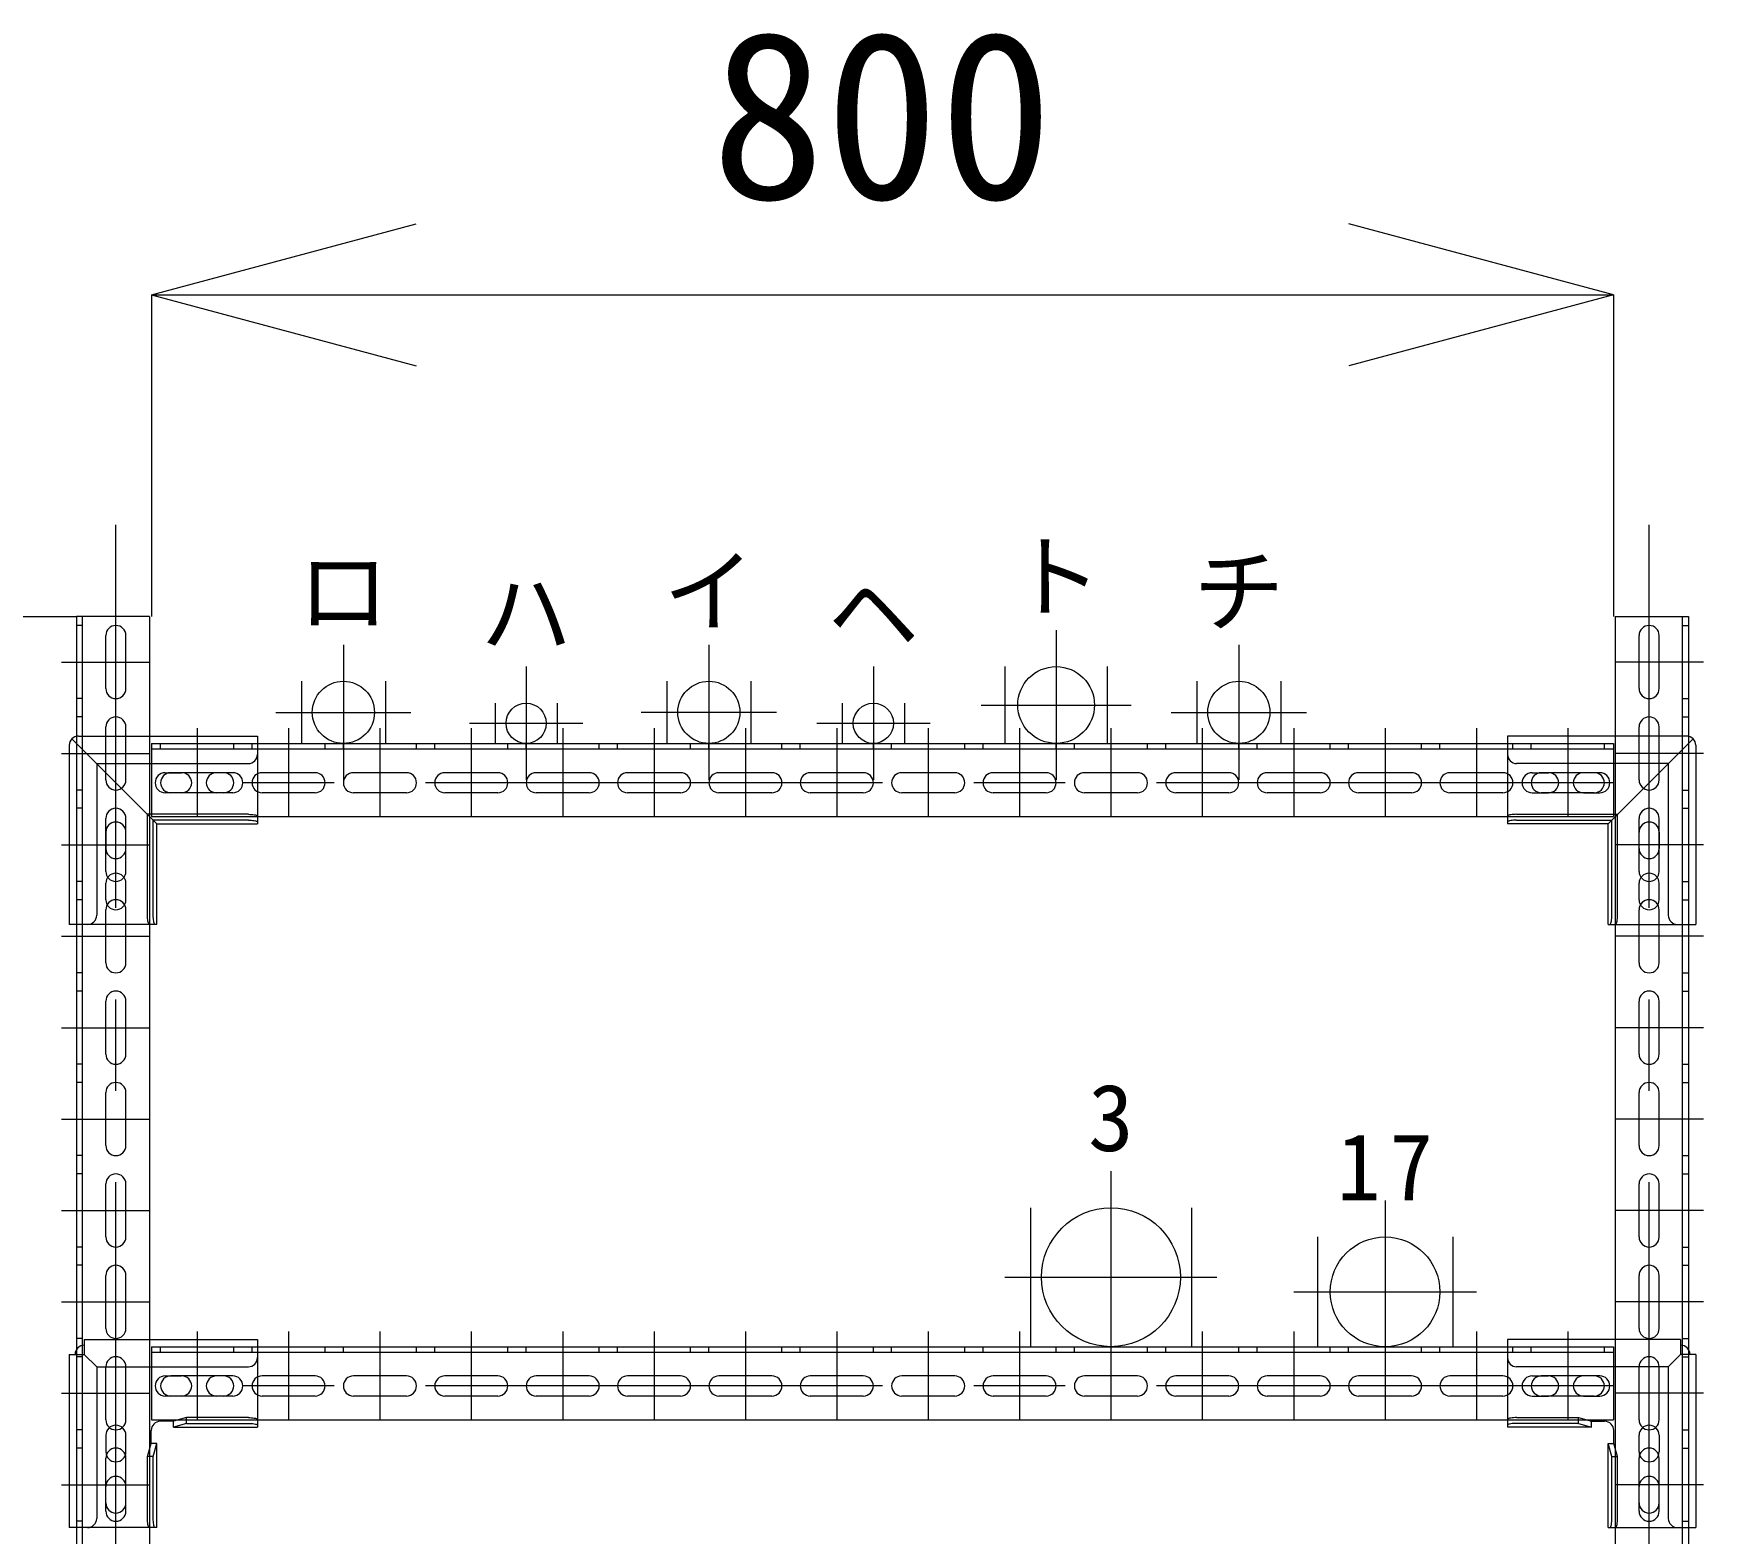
# Model space of a CAD drawing. Units: millimetres at full size, sheet at 1:50. Extents: x -29943 to 12787, y -4404 to 10657.
# Drawn here: x -4052 to -3138, y 2608 to 3429 of the extents above; entities that cross this region are included whole.
import ezdxf
from ezdxf.enums import TextEntityAlignment as Align

# ---------------------------------------------------------------- set-up
doc = ezdxf.new("R2010")
doc.units = ezdxf.units.MM
doc.header["$LTSCALE"] = 50
doc.linetypes.add('CHAIN1', pattern=[8, 5, -1, 1, -1])
for name, color, linetype, lineweight in [('0-0_マルチ横', 3, 'Continuous', 9), ('0-1_接続金具', 7, 'Continuous', 18), ('0-3_マルチ縦', 3, 'Continuous', 9), ('0-C_マルチ寸法', 4, 'Continuous', 9), ('0-F_文字', 7, 'Continuous', 9), ('1-2_3\u3000洗浄水移送配管', 7, 'Continuous', 9), ('1-E_15\u3000ドレンピット移送配管1', 7, 'Continuous', 9), ('2-0_17\u3000高圧蒸気ボイラー用', 4, 'Continuous', 9), ('2-1_18\u3000汚泥洗浄設備用', 4, 'Continuous', 9), ('2-2_19\u3000ベーパライザ―用', 4, 'Continuous', 9), ('2-5_22\u3000スクリーン設備用', 4, 'Continuous', 9), ('2-6_23\u3000汚泥燃料設備用', 4, 'Continuous', 9), ('2-7_24\u3000排風機用', 4, 'Continuous', 9)]:
    doc.layers.add(name, color=color, linetype=linetype, lineweight=lineweight)
doc.styles.add('ＭＳ ゴシック', font='')
doc.styles.get('ＭＳ ゴシック').set_extended_font_data('MS Gothic')

msp = doc.modelspace()

# ---------------------------------------------------------------- linework, layer by layer
at = {"layer": '0-0_マルチ横', "color": 4, "linetype": 'CHAIN1'}
for p, q in [((-3962.07, 3048.76), (-3962.07, 3000.46)), ((-3912.07, 3048.76), (-3912.07, 3000.46)), ((-3862.07, 3048.76), (-3862.07, 3000.46)), ((-3812.07, 3048.76), (-3812.07, 3000.46)), ((-3762.07, 3048.76), (-3762.07, 3000.46)), ((-3712.07, 3048.76), (-3712.07, 3000.46)), ((-3662.07, 3048.76), (-3662.07, 3000.46)), ((-3612.07, 3048.76), (-3612.07, 3000.46)), ((-3562.07, 3048.76), (-3562.07, 3000.46)), ((-3512.07, 3048.76), (-3512.07, 3000.46)), ((-3462.07, 3048.76), (-3462.07, 3000.46)), ((-3412.07, 3048.76), (-3412.07, 3000.46)), ((-3362.07, 3048.76), (-3362.07, 3000.46)), ((-3312.07, 3048.76), (-3312.07, 3000.46)), ((-3262.07, 3048.76), (-3262.07, 3000.46)), ((-3212.07, 3048.76), (-3212.07, 3000.46)), ((-3187.07, 3018.96), (-3987.07, 3018.96)), ((-3962.07, 2718.76), (-3962.07, 2670.46)), ((-3912.07, 2718.76), (-3912.07, 2670.46)), ((-3862.07, 2718.76), (-3862.07, 2670.46)), ((-3812.07, 2718.76), (-3812.07, 2670.46)), ((-3762.07, 2718.76), (-3762.07, 2670.46)), ((-3712.07, 2718.76), (-3712.07, 2670.46)), ((-3662.07, 2718.76), (-3662.07, 2670.46)), ((-3612.07, 2718.76), (-3612.07, 2670.46)), ((-3562.07, 2718.76), (-3562.07, 2670.46)), ((-3512.07, 2718.76), (-3512.07, 2670.46)), ((-3462.07, 2718.76), (-3462.07, 2670.46)), ((-3412.07, 2718.76), (-3412.07, 2670.46)), ((-3362.07, 2718.76), (-3362.07, 2670.46)), ((-3312.07, 2718.76), (-3312.07, 2670.46)), ((-3262.07, 2718.76), (-3262.07, 2670.46)), ((-3212.07, 2718.76), (-3212.07, 2670.46)), ((-3187.07, 2688.96), (-3987.07, 2688.96))]:
    msp.add_line(p, q, dxfattribs=at)
at = {"layer": '0-0_マルチ横'}
for p, q in [((-3987.07, 3040.46), (-3987.07, 3000.46)), ((-3987.07, 3040.46), (-3187.07, 3040.46)), ((-3187.07, 3037.26), (-3987.07, 3037.26)), ((-3982.07, 3037.26), (-3982.07, 3040.46)), ((-3942.07, 3037.26), (-3942.07, 3040.46)), ((-3932.07, 3037.26), (-3932.07, 3040.46)), ((-3892.07, 3037.26), (-3892.07, 3040.46)), ((-3882.07, 3037.26), (-3882.07, 3040.46)), ((-3842.07, 3037.26), (-3842.07, 3040.46)), ((-3832.07, 3037.26), (-3832.07, 3040.46)), ((-3792.07, 3037.26), (-3792.07, 3040.46)), ((-3782.07, 3037.26), (-3782.07, 3040.46)), ((-3742.07, 3037.26), (-3742.07, 3040.46)), ((-3732.07, 3037.26), (-3732.07, 3040.46)), ((-3692.07, 3037.26), (-3692.07, 3040.46)), ((-3682.07, 3037.26), (-3682.07, 3040.46)), ((-3642.07, 3037.26), (-3642.07, 3040.46)), ((-3632.07, 3037.26), (-3632.07, 3040.46)), ((-3592.07, 3037.26), (-3592.07, 3040.46)), ((-3582.07, 3037.26), (-3582.07, 3040.46)), ((-3542.07, 3037.26), (-3542.07, 3040.46)), ((-3532.07, 3037.26), (-3532.07, 3040.46)), ((-3492.07, 3037.26), (-3492.07, 3040.46)), ((-3482.07, 3037.26), (-3482.07, 3040.46)), ((-3442.07, 3037.26), (-3442.07, 3040.46)), ((-3432.07, 3037.26), (-3432.07, 3040.46)), ((-3392.07, 3037.26), (-3392.07, 3040.46)), ((-3382.07, 3037.26), (-3382.07, 3040.46)), ((-3342.07, 3037.26), (-3342.07, 3040.46)), ((-3332.07, 3037.26), (-3332.07, 3040.46)), ((-3292.07, 3037.26), (-3292.07, 3040.46)), ((-3282.07, 3037.26), (-3282.07, 3040.46)), ((-3242.07, 3037.26), (-3242.07, 3040.46)), ((-3232.07, 3037.26), (-3232.07, 3040.46)), ((-3192.07, 3037.26), (-3192.07, 3040.46)), ((-3187.07, 3040.46), (-3187.07, 3000.46)), ((-3947.57, 3024.46), (-3976.57, 3024.46)), ((-3897.57, 3024.46), (-3926.57, 3024.46)), ((-3847.57, 3024.46), (-3876.57, 3024.46)), ((-3797.57, 3024.46), (-3826.57, 3024.46)), ((-3747.57, 3024.46), (-3776.57, 3024.46)), ((-3697.57, 3024.46), (-3726.57, 3024.46)), ((-3647.57, 3024.46), (-3676.57, 3024.46)), ((-3597.57, 3024.46), (-3626.57, 3024.46)), ((-3547.57, 3024.46), (-3576.57, 3024.46)), ((-3497.57, 3024.46), (-3526.57, 3024.46)), ((-3447.57, 3024.46), (-3476.57, 3024.46)), ((-3397.57, 3024.46), (-3426.57, 3024.46)), ((-3347.57, 3024.46), (-3376.57, 3024.46)), ((-3297.57, 3024.46), (-3326.57, 3024.46)), ((-3247.57, 3024.46), (-3276.57, 3024.46)), ((-3197.57, 3024.46), (-3226.57, 3024.46)), ((-3947.57, 3013.46), (-3976.57, 3013.46)), ((-3897.57, 3013.46), (-3926.57, 3013.46)), ((-3847.57, 3013.46), (-3876.57, 3013.46)), ((-3797.57, 3013.46), (-3826.57, 3013.46)), ((-3747.57, 3013.46), (-3776.57, 3013.46)), ((-3697.57, 3013.46), (-3726.57, 3013.46)), ((-3647.57, 3013.46), (-3676.57, 3013.46)), ((-3597.57, 3013.46), (-3626.57, 3013.46)), ((-3547.57, 3013.46), (-3576.57, 3013.46)), ((-3497.57, 3013.46), (-3526.57, 3013.46)), ((-3447.57, 3013.46), (-3476.57, 3013.46)), ((-3397.57, 3013.46), (-3426.57, 3013.46)), ((-3347.57, 3013.46), (-3376.57, 3013.46)), ((-3297.57, 3013.46), (-3326.57, 3013.46)), ((-3247.57, 3013.46), (-3276.57, 3013.46)), ((-3197.57, 3013.46), (-3226.57, 3013.46)), ((-3987.07, 3000.46), (-3187.07, 3000.46)), ((-3987.07, 2710.46), (-3987.07, 2670.46)), ((-3987.07, 2710.46), (-3187.07, 2710.46)), ((-3187.07, 2707.26), (-3987.07, 2707.26)), ((-3982.07, 2707.26), (-3982.07, 2710.46)), ((-3942.07, 2707.26), (-3942.07, 2710.46)), ((-3932.07, 2707.26), (-3932.07, 2710.46)), ((-3892.07, 2707.26), (-3892.07, 2710.46)), ((-3882.07, 2707.26), (-3882.07, 2710.46)), ((-3842.07, 2707.26), (-3842.07, 2710.46)), ((-3832.07, 2707.26), (-3832.07, 2710.46)), ((-3792.07, 2707.26), (-3792.07, 2710.46)), ((-3782.07, 2707.26), (-3782.07, 2710.46)), ((-3742.07, 2707.26), (-3742.07, 2710.46)), ((-3732.07, 2707.26), (-3732.07, 2710.46)), ((-3692.07, 2707.26), (-3692.07, 2710.46)), ((-3682.07, 2707.26), (-3682.07, 2710.46)), ((-3642.07, 2707.26), (-3642.07, 2710.46)), ((-3632.07, 2707.26), (-3632.07, 2710.46)), ((-3592.07, 2707.26), (-3592.07, 2710.46)), ((-3582.07, 2707.26), (-3582.07, 2710.46)), ((-3542.07, 2707.26), (-3542.07, 2710.46)), ((-3532.07, 2707.26), (-3532.07, 2710.46)), ((-3492.07, 2707.26), (-3492.07, 2710.46)), ((-3482.07, 2707.26), (-3482.07, 2710.46)), ((-3442.07, 2707.26), (-3442.07, 2710.46)), ((-3432.07, 2707.26), (-3432.07, 2710.46)), ((-3392.07, 2707.26), (-3392.07, 2710.46)), ((-3382.07, 2707.26), (-3382.07, 2710.46)), ((-3342.07, 2707.26), (-3342.07, 2710.46)), ((-3332.07, 2707.26), (-3332.07, 2710.46)), ((-3292.07, 2707.26), (-3292.07, 2710.46)), ((-3282.07, 2707.26), (-3282.07, 2710.46)), ((-3242.07, 2707.26), (-3242.07, 2710.46)), ((-3232.07, 2707.26), (-3232.07, 2710.46)), ((-3192.07, 2707.26), (-3192.07, 2710.46)), ((-3187.07, 2710.46), (-3187.07, 2670.46)), ((-3947.57, 2694.46), (-3976.57, 2694.46)), ((-3897.57, 2694.46), (-3926.57, 2694.46)), ((-3847.57, 2694.46), (-3876.57, 2694.46)), ((-3797.57, 2694.46), (-3826.57, 2694.46)), ((-3747.57, 2694.46), (-3776.57, 2694.46)), ((-3697.57, 2694.46), (-3726.57, 2694.46)), ((-3647.57, 2694.46), (-3676.57, 2694.46)), ((-3597.57, 2694.46), (-3626.57, 2694.46)), ((-3547.57, 2694.46), (-3576.57, 2694.46)), ((-3497.57, 2694.46), (-3526.57, 2694.46)), ((-3447.57, 2694.46), (-3476.57, 2694.46)), ((-3397.57, 2694.46), (-3426.57, 2694.46)), ((-3347.57, 2694.46), (-3376.57, 2694.46)), ((-3297.57, 2694.46), (-3326.57, 2694.46)), ((-3247.57, 2694.46), (-3276.57, 2694.46)), ((-3197.57, 2694.46), (-3226.57, 2694.46)), ((-3947.57, 2683.46), (-3976.57, 2683.46)), ((-3897.57, 2683.46), (-3926.57, 2683.46)), ((-3847.57, 2683.46), (-3876.57, 2683.46)), ((-3797.57, 2683.46), (-3826.57, 2683.46)), ((-3747.57, 2683.46), (-3776.57, 2683.46)), ((-3697.57, 2683.46), (-3726.57, 2683.46)), ((-3647.57, 2683.46), (-3676.57, 2683.46)), ((-3597.57, 2683.46), (-3626.57, 2683.46)), ((-3547.57, 2683.46), (-3576.57, 2683.46)), ((-3497.57, 2683.46), (-3526.57, 2683.46)), ((-3447.57, 2683.46), (-3476.57, 2683.46)), ((-3397.57, 2683.46), (-3426.57, 2683.46)), ((-3347.57, 2683.46), (-3376.57, 2683.46)), ((-3297.57, 2683.46), (-3326.57, 2683.46)), ((-3247.57, 2683.46), (-3276.57, 2683.46)), ((-3197.57, 2683.46), (-3226.57, 2683.46)), ((-3987.07, 2670.46), (-3187.07, 2670.46))]:
    msp.add_line(p, q, dxfattribs=at)
for centre, start, end in [((-3976.57, 3018.96), 90, 270), ((-3947.57, 3018.96), 270, 90), ((-3926.57, 3018.96), 90, 270), ((-3897.57, 3018.96), 270, 90), ((-3876.57, 3018.96), 90, 270), ((-3847.57, 3018.96), 270, 90), ((-3826.57, 3018.96), 90, 270), ((-3797.57, 3018.96), 270, 90), ((-3776.57, 3018.96), 90, 270), ((-3747.57, 3018.96), 270, 90), ((-3726.57, 3018.96), 90, 270), ((-3697.57, 3018.96), 270, 90), ((-3676.57, 3018.96), 90, 270), ((-3647.57, 3018.96), 270, 90), ((-3626.57, 3018.96), 90, 270), ((-3597.57, 3018.96), 270, 90), ((-3576.57, 3018.96), 90, 270), ((-3547.57, 3018.96), 270, 90), ((-3526.57, 3018.96), 90, 270), ((-3497.57, 3018.96), 270, 90), ((-3476.57, 3018.96), 90, 270), ((-3447.57, 3018.96), 270, 90), ((-3426.57, 3018.96), 90, 270), ((-3397.57, 3018.96), 270, 90), ((-3376.57, 3018.96), 90, 270), ((-3347.57, 3018.96), 270, 90), ((-3326.57, 3018.96), 90, 270), ((-3297.57, 3018.96), 270, 90), ((-3276.57, 3018.96), 90, 270), ((-3247.57, 3018.96), 270, 90), ((-3226.57, 3018.96), 90, 270), ((-3197.57, 3018.96), 270, 90), ((-3976.57, 2688.96), 90, 270), ((-3947.57, 2688.96), 270, 90), ((-3926.57, 2688.96), 90, 270), ((-3897.57, 2688.96), 270, 90), ((-3876.57, 2688.96), 90, 270), ((-3847.57, 2688.96), 270, 90), ((-3826.57, 2688.96), 90, 270), ((-3797.57, 2688.96), 270, 90), ((-3776.57, 2688.96), 90, 270), ((-3747.57, 2688.96), 270, 90), ((-3726.57, 2688.96), 90, 270), ((-3697.57, 2688.96), 270, 90), ((-3676.57, 2688.96), 90, 270), ((-3647.57, 2688.96), 270, 90), ((-3626.57, 2688.96), 90, 270), ((-3597.57, 2688.96), 270, 90), ((-3576.57, 2688.96), 90, 270), ((-3547.57, 2688.96), 270, 90), ((-3526.57, 2688.96), 90, 270), ((-3497.57, 2688.96), 270, 90), ((-3476.57, 2688.96), 90, 270), ((-3447.57, 2688.96), 270, 90), ((-3426.57, 2688.96), 90, 270), ((-3397.57, 2688.96), 270, 90), ((-3376.57, 2688.96), 90, 270), ((-3347.57, 2688.96), 270, 90), ((-3326.57, 2688.96), 90, 270), ((-3297.57, 2688.96), 270, 90), ((-3276.57, 2688.96), 90, 270), ((-3247.57, 2688.96), 270, 90), ((-3226.57, 2688.96), 90, 270), ((-3197.57, 2688.96), 270, 90)]:
    msp.add_arc(centre, 5.5, start, end, dxfattribs=at)
at = {"layer": '0-1_接続金具'}
for p, q in [((-4027.07, 3044.46), (-3929.07, 3044.46)), ((-3929.07, 3044.46), (-3929.07, 2996.46)), ((-3245.07, 3044.46), (-3245.07, 2996.46)), ((-3147.07, 3044.46), (-3245.07, 3044.46)), ((-4032.07, 3039.46), (-4032.07, 2941.46)), ((-4030.6, 3043), (-3984.07, 2996.46)), ((-3143.53, 3043), (-3190.07, 2996.46)), ((-3142.07, 3039.46), (-3142.07, 2941.46)), ((-4017.07, 3029.46), (-4017.07, 2946.46)), ((-4017.07, 3029.46), (-3934.07, 3029.46)), ((-3157.07, 3029.46), (-3240.07, 3029.46)), ((-3157.07, 3029.46), (-3157.07, 2946.46)), ((-3979.57, 3024.46), (-3970.57, 3024.46)), ((-3942.57, 3024.46), (-3951.57, 3024.46)), ((-3231.57, 3024.46), (-3222.57, 3024.46)), ((-3194.57, 3024.46), (-3203.57, 3024.46)), ((-3970.57, 3013.46), (-3979.57, 3013.46)), ((-3942.57, 3013.46), (-3951.57, 3013.46)), ((-3231.57, 3013.46), (-3222.57, 3013.46)), ((-3203.57, 3013.46), (-3194.57, 3013.46)), ((-3989.28, 2946.46), (-3989.28, 3001.67)), ((-3934.07, 3001.67), (-3989.28, 3001.67)), ((-3986.12, 2946.46), (-3986.12, 2998.52)), ((-3934.07, 2998.52), (-3986.12, 2998.52)), ((-3240.07, 3001.67), (-3184.86, 3001.67)), ((-3240.07, 2998.52), (-3188.01, 2998.52)), ((-3188.01, 2946.46), (-3188.01, 2998.52)), ((-3184.86, 2946.46), (-3184.86, 3001.67)), ((-4012.07, 2991.96), (-4012.07, 2982.96)), ((-4001.07, 2982.96), (-4001.07, 2991.96)), ((-3173.07, 2982.96), (-3173.07, 2991.96)), ((-3162.07, 2991.96), (-3162.07, 2982.96)), ((-4012.07, 2954.96), (-4012.07, 2963.96)), ((-4001.07, 2954.96), (-4001.07, 2963.96)), ((-3173.07, 2954.96), (-3173.07, 2963.96)), ((-3162.07, 2954.96), (-3162.07, 2963.96)), ((-3984.07, 2941.46), (-4032.07, 2941.46)), ((-3190.07, 2941.46), (-3142.07, 2941.46)), ((-4023.82, 2714.46), (-3929.07, 2714.46)), ((-4023.82, 2714.46), (-4023.82, 2706.21)), ((-3929.07, 2714.46), (-3929.07, 2666.46)), ((-3150.32, 2714.46), (-3245.07, 2714.46)), ((-3245.07, 2714.46), (-3245.07, 2666.46)), ((-3150.32, 2714.46), (-3150.32, 2706.21)), ((-4032.07, 2706.21), (-4032.07, 2611.46)), ((-4032.07, 2706.21), (-4023.82, 2706.21)), ((-4023.82, 2706.21), (-4017.07, 2699.46)), ((-3150.32, 2706.21), (-3157.07, 2699.46)), ((-3142.07, 2706.21), (-3150.32, 2706.21)), ((-3142.07, 2706.21), (-3142.07, 2611.46)), ((-4017.07, 2699.46), (-4017.07, 2616.46)), ((-4017.07, 2699.46), (-3934.07, 2699.46)), ((-3157.07, 2699.46), (-3240.07, 2699.46)), ((-3157.07, 2699.46), (-3157.07, 2616.46)), ((-3979.57, 2694.46), (-3970.57, 2694.46)), ((-3942.57, 2694.46), (-3951.57, 2694.46)), ((-3231.57, 2694.46), (-3222.57, 2694.46)), ((-3194.57, 2694.46), (-3203.57, 2694.46)), ((-3970.57, 2683.46), (-3979.57, 2683.46)), ((-3942.57, 2683.46), (-3951.57, 2683.46)), ((-3231.57, 2683.46), (-3222.57, 2683.46)), ((-3203.57, 2683.46), (-3194.57, 2683.46)), ((-3975.07, 2669.62), (-3982.22, 2669.62)), ((-3968, 2671.67), (-3975.07, 2669.62)), ((-3975.07, 2666.46), (-3975.07, 2669.62)), ((-3968, 2668.52), (-3968, 2671.67)), ((-3934.07, 2671.67), (-3968, 2671.67)), ((-3240.07, 2671.67), (-3206.14, 2671.67)), ((-3206.14, 2671.67), (-3199.07, 2669.62)), ((-3206.14, 2668.52), (-3206.14, 2671.67)), ((-3199.07, 2669.62), (-3191.92, 2669.62)), ((-3199.07, 2666.46), (-3199.07, 2669.62)), ((-4012.07, 2661.96), (-4012.07, 2652.96)), ((-4001.07, 2652.96), (-4001.07, 2661.96)), ((-3987.22, 2657.46), (-3987.22, 2664.62)), ((-3968, 2668.52), (-3975.07, 2666.46)), ((-3975.07, 2666.46), (-3929.07, 2666.46)), ((-3968, 2668.52), (-3934.07, 2668.52)), ((-3199.07, 2666.46), (-3245.07, 2666.46)), ((-3206.14, 2668.52), (-3240.07, 2668.52)), ((-3206.14, 2668.52), (-3199.07, 2666.46)), ((-3186.92, 2657.46), (-3186.92, 2664.62)), ((-3173.07, 2652.96), (-3173.07, 2661.96)), ((-3162.07, 2661.96), (-3162.07, 2652.96)), ((-3989.28, 2650.39), (-3987.22, 2657.46)), ((-3986.12, 2650.39), (-3989.28, 2650.39)), ((-3989.28, 2616.46), (-3989.28, 2650.39)), ((-3984.07, 2657.46), (-3987.22, 2657.46)), ((-3986.12, 2650.39), (-3984.07, 2657.46)), ((-3986.12, 2616.46), (-3986.12, 2650.39)), ((-3984.07, 2611.46), (-3984.07, 2657.46)), ((-3188.01, 2650.39), (-3190.07, 2657.46)), ((-3190.07, 2611.46), (-3190.07, 2657.46)), ((-3190.07, 2657.46), (-3186.92, 2657.46)), ((-3188.01, 2650.39), (-3184.86, 2650.39)), ((-3188.01, 2616.46), (-3188.01, 2650.39)), ((-3184.86, 2650.39), (-3186.92, 2657.46)), ((-3184.86, 2616.46), (-3184.86, 2650.39)), ((-4012.07, 2624.96), (-4012.07, 2633.96)), ((-4001.07, 2624.96), (-4001.07, 2633.96)), ((-3173.07, 2624.96), (-3173.07, 2633.96)), ((-3162.07, 2624.96), (-3162.07, 2633.96)), ((-3984.07, 2611.46), (-4032.07, 2611.46)), ((-3190.07, 2611.46), (-3142.07, 2611.46))]:
    msp.add_line(p, q, dxfattribs=at)
for points in [[(-3934.07, 3001.67), (-3933.2, 3001.66), (-3932.36, 3001.61), (-3931.57, 3001.54), (-3930.85, 3001.43), (-3930.24, 3001.31), (-3929.74, 3001.16), (-3929.37, 3001), (-3929.14, 3000.82), (-3929.07, 3000.64)], [(-3934.07, 2998.52), (-3933.2, 2998.51), (-3932.36, 2998.46), (-3931.57, 2998.38), (-3930.85, 2998.28), (-3930.24, 2998.15), (-3929.74, 2998.01), (-3929.37, 2997.84), (-3929.14, 2997.67), (-3929.07, 2997.49)], [(-3240.07, 3001.67), (-3240.94, 3001.66), (-3241.78, 3001.61), (-3242.57, 3001.54), (-3243.28, 3001.43), (-3243.9, 3001.31), (-3244.4, 3001.16), (-3244.77, 3001), (-3244.99, 3000.82), (-3245.07, 3000.64)], [(-3240.07, 2998.52), (-3240.94, 2998.51), (-3241.78, 2998.46), (-3242.57, 2998.38), (-3243.28, 2998.28), (-3243.9, 2998.15), (-3244.4, 2998.01), (-3244.77, 2997.84), (-3244.99, 2997.67), (-3245.07, 2997.49)], [(-3984.07, 2941.46), (-3984.07, 2996.46), (-3929.07, 2996.46)], [(-3190.07, 2941.46), (-3190.07, 2996.46), (-3245.07, 2996.46)], [(-3988.25, 2941.46), (-3988.43, 2941.54), (-3988.6, 2941.77), (-3988.76, 2942.13), (-3988.91, 2942.63), (-3989.04, 2943.25), (-3989.14, 2943.96), (-3989.21, 2944.75), (-3989.26, 2945.6), (-3989.28, 2946.46)], [(-3985.1, 2941.46), (-3985.27, 2941.54), (-3985.45, 2941.77), (-3985.61, 2942.13), (-3985.76, 2942.63), (-3985.88, 2943.25), (-3985.99, 2943.96), (-3986.06, 2944.75), (-3986.11, 2945.6), (-3986.12, 2946.46)], [(-3189.04, 2941.46), (-3188.86, 2941.54), (-3188.69, 2941.77), (-3188.53, 2942.13), (-3188.38, 2942.63), (-3188.25, 2943.25), (-3188.15, 2943.96), (-3188.07, 2944.75), (-3188.03, 2945.6), (-3188.01, 2946.46)], [(-3185.89, 2941.46), (-3185.71, 2941.54), (-3185.54, 2941.77), (-3185.37, 2942.13), (-3185.23, 2942.63), (-3185.1, 2943.25), (-3185, 2943.96), (-3184.92, 2944.75), (-3184.88, 2945.6), (-3184.86, 2946.46)], [(-3934.07, 2671.67), (-3933.2, 2671.66), (-3932.36, 2671.61), (-3931.57, 2671.54), (-3930.85, 2671.43), (-3930.24, 2671.31), (-3929.74, 2671.16), (-3929.37, 2671), (-3929.14, 2670.82), (-3929.07, 2670.64)], [(-3240.07, 2671.67), (-3240.94, 2671.66), (-3241.78, 2671.61), (-3242.57, 2671.54), (-3243.28, 2671.43), (-3243.9, 2671.31), (-3244.4, 2671.16), (-3244.77, 2671), (-3244.99, 2670.82), (-3245.07, 2670.64)], [(-3934.07, 2668.52), (-3933.2, 2668.51), (-3932.36, 2668.46), (-3931.57, 2668.38), (-3930.85, 2668.28), (-3930.24, 2668.15), (-3929.74, 2668.01), (-3929.37, 2667.84), (-3929.14, 2667.67), (-3929.07, 2667.49)], [(-3240.07, 2668.52), (-3240.94, 2668.51), (-3241.78, 2668.46), (-3242.57, 2668.38), (-3243.28, 2668.28), (-3243.9, 2668.15), (-3244.4, 2668.01), (-3244.77, 2667.84), (-3244.99, 2667.67), (-3245.07, 2667.49)], [(-3988.25, 2611.46), (-3988.43, 2611.54), (-3988.6, 2611.77), (-3988.76, 2612.13), (-3988.91, 2612.63), (-3989.04, 2613.25), (-3989.14, 2613.96), (-3989.21, 2614.75), (-3989.26, 2615.6), (-3989.28, 2616.46)], [(-3985.1, 2611.46), (-3985.27, 2611.54), (-3985.45, 2611.77), (-3985.61, 2612.13), (-3985.76, 2612.63), (-3985.88, 2613.25), (-3985.99, 2613.96), (-3986.06, 2614.75), (-3986.11, 2615.6), (-3986.12, 2616.46)], [(-3189.04, 2611.46), (-3188.86, 2611.54), (-3188.69, 2611.77), (-3188.53, 2612.13), (-3188.38, 2612.63), (-3188.25, 2613.25), (-3188.15, 2613.96), (-3188.07, 2614.75), (-3188.03, 2615.6), (-3188.01, 2616.46)], [(-3185.89, 2611.46), (-3185.71, 2611.54), (-3185.54, 2611.77), (-3185.37, 2612.13), (-3185.23, 2612.63), (-3185.1, 2613.25), (-3185, 2613.96), (-3184.92, 2614.75), (-3184.88, 2615.6), (-3184.86, 2616.46)]]:
    msp.add_lwpolyline(points, dxfattribs=at)
for centre, radius, start, end in [((-4027.07, 3039.46), 5, 90, 180), ((-3147.07, 3039.46), 5, 0, 90), ((-3934.07, 3034.46), 5, 270, 0), ((-3240.07, 3034.46), 5, 180, 270), ((-3979.57, 3018.96), 5.5, 90, 270), ((-3970.57, 3018.96), 5.5, 270, 90), ((-3951.57, 3018.96), 5.5, 90, 270), ((-3942.57, 3018.96), 5.5, 270, 90), ((-3231.57, 3018.96), 5.5, 90, 270), ((-3222.57, 3018.96), 5.5, 270, 90), ((-3203.57, 3018.96), 5.5, 90, 270), ((-3194.57, 3018.96), 5.5, 270, 90), ((-4006.57, 2991.96), 5.5, 0, 180), ((-3167.57, 2991.96), 5.5, 0, 180), ((-4006.57, 2982.96), 5.5, 180, 0), ((-3167.57, 2982.96), 5.5, 180, 0), ((-4006.57, 2963.96), 5.5, 0, 180), ((-3167.57, 2963.96), 5.5, 0, 180), ((-4006.57, 2954.96), 5.5, 180, 0), ((-3167.57, 2954.96), 5.5, 180, 0), ((-4022.07, 2946.46), 5, 270, 0), ((-3152.07, 2946.46), 5, 180, 270), ((-4023.82, 2706.21), 5.05, 90, 180), ((-3150.32, 2706.21), 5.05, 0, 90), ((-3934.07, 2704.46), 5, 270, 0), ((-3240.07, 2704.46), 5, 180, 270), ((-3979.57, 2688.96), 5.5, 90, 270), ((-3970.57, 2688.96), 5.5, 270, 90), ((-3951.57, 2688.96), 5.5, 90, 270), ((-3942.57, 2688.96), 5.5, 270, 90), ((-3231.57, 2688.96), 5.5, 90, 270), ((-3222.57, 2688.96), 5.5, 270, 90), ((-3203.57, 2688.96), 5.5, 90, 270), ((-3194.57, 2688.96), 5.5, 270, 90), ((-3982.22, 2664.62), 5, 90, 180), ((-3191.92, 2664.62), 5, 0, 90), ((-4006.57, 2661.96), 5.5, 0, 180), ((-3167.57, 2661.96), 5.5, 0, 180), ((-4006.57, 2652.96), 5.5, 180, 0), ((-3167.57, 2652.96), 5.5, 180, 0), ((-4006.57, 2633.96), 5.5, 0, 180), ((-3167.57, 2633.96), 5.5, 0, 180), ((-4006.57, 2624.96), 5.5, 180, 0), ((-3167.57, 2624.96), 5.5, 180, 0), ((-4022.07, 2616.46), 5, 270, 0), ((-3152.07, 2616.46), 5, 180, 270)]:
    msp.add_arc(centre, radius, start, end, dxfattribs=at)
at = {"layer": '0-3_マルチ縦', "color": 4, "linetype": 'CHAIN1'}
for p, q in [((-4006.57, 2150.46), (-4006.57, 3159.96)), ((-3167.57, 2150.46), (-3167.57, 3159.96)), ((-4036.36, 3084.96), (-3988.07, 3084.96)), ((-3137.77, 3084.96), (-3186.07, 3084.96)), ((-4036.36, 3034.96), (-3988.07, 3034.96)), ((-3137.77, 3034.96), (-3186.07, 3034.96)), ((-4036.36, 2984.96), (-3988.07, 2984.96)), ((-3137.77, 2984.96), (-3186.07, 2984.96)), ((-4036.36, 2934.96), (-3988.07, 2934.96)), ((-3137.77, 2934.96), (-3186.07, 2934.96)), ((-4036.36, 2884.96), (-3988.07, 2884.96)), ((-3137.77, 2884.96), (-3186.07, 2884.96)), ((-4036.36, 2834.96), (-3988.07, 2834.96)), ((-3137.77, 2834.96), (-3186.07, 2834.96)), ((-4036.36, 2784.96), (-3988.07, 2784.96)), ((-3137.77, 2784.96), (-3186.07, 2784.96)), ((-4036.36, 2734.96), (-3988.07, 2734.96)), ((-3137.77, 2734.96), (-3186.07, 2734.96)), ((-4036.36, 2684.96), (-3988.07, 2684.96)), ((-3137.77, 2684.96), (-3186.07, 2684.96)), ((-4036.36, 2634.96), (-3988.07, 2634.96)), ((-3137.77, 2634.96), (-3186.07, 2634.96))]:
    msp.add_line(p, q, dxfattribs=at)
at = {"layer": '0-3_マルチ縦'}
for p, q in [((-3988.07, 3109.96), (-4028.07, 3109.96)), ((-4028.07, 3109.96), (-4028.07, 2159.96)), ((-4024.87, 2159.96), (-4024.87, 3109.96)), ((-3988.07, 3109.96), (-3988.07, 2159.96)), ((-3186.07, 3109.96), (-3146.07, 3109.96)), ((-3186.07, 3109.96), (-3186.07, 2159.96)), ((-3149.27, 2159.96), (-3149.27, 3109.96)), ((-3146.07, 3109.96), (-3146.07, 2159.96)), ((-4024.87, 3104.96), (-4028.07, 3104.96)), ((-4012.07, 3070.46), (-4012.07, 3099.46)), ((-4001.07, 3070.46), (-4001.07, 3099.46)), ((-3173.07, 3070.46), (-3173.07, 3099.46)), ((-3162.07, 3070.46), (-3162.07, 3099.46)), ((-3149.27, 3104.96), (-3146.07, 3104.96)), ((-4024.87, 3064.96), (-4028.07, 3064.96)), ((-3149.27, 3064.96), (-3146.07, 3064.96)), ((-4024.87, 3054.96), (-4028.07, 3054.96)), ((-3149.27, 3054.96), (-3146.07, 3054.96)), ((-4012.07, 3020.46), (-4012.07, 3049.46)), ((-4001.07, 3020.46), (-4001.07, 3049.46)), ((-3173.07, 3020.46), (-3173.07, 3049.46)), ((-3162.07, 3020.46), (-3162.07, 3049.46)), ((-4024.87, 3014.96), (-4028.07, 3014.96)), ((-3149.27, 3014.96), (-3146.07, 3014.96)), ((-4024.87, 3004.96), (-4028.07, 3004.96)), ((-4012.07, 2970.46), (-4012.07, 2999.46)), ((-4001.07, 2970.46), (-4001.07, 2999.46)), ((-3173.07, 2970.46), (-3173.07, 2999.46)), ((-3162.07, 2970.46), (-3162.07, 2999.46)), ((-3149.27, 3004.96), (-3146.07, 3004.96)), ((-4024.87, 2964.96), (-4028.07, 2964.96)), ((-3149.27, 2964.96), (-3146.07, 2964.96)), ((-4024.87, 2954.96), (-4028.07, 2954.96)), ((-3149.27, 2954.96), (-3146.07, 2954.96)), ((-4012.07, 2920.46), (-4012.07, 2949.46)), ((-4001.07, 2920.46), (-4001.07, 2949.46)), ((-3173.07, 2920.46), (-3173.07, 2949.46)), ((-3162.07, 2920.46), (-3162.07, 2949.46)), ((-4024.87, 2914.96), (-4028.07, 2914.96)), ((-3149.27, 2914.96), (-3146.07, 2914.96)), ((-4024.87, 2904.96), (-4028.07, 2904.96)), ((-4012.07, 2870.46), (-4012.07, 2899.46)), ((-4001.07, 2870.46), (-4001.07, 2899.46)), ((-3173.07, 2870.46), (-3173.07, 2899.46)), ((-3162.07, 2870.46), (-3162.07, 2899.46)), ((-3149.27, 2904.96), (-3146.07, 2904.96)), ((-4024.87, 2864.96), (-4028.07, 2864.96)), ((-3149.27, 2864.96), (-3146.07, 2864.96)), ((-4024.87, 2854.96), (-4028.07, 2854.96)), ((-3149.27, 2854.96), (-3146.07, 2854.96)), ((-4012.07, 2820.46), (-4012.07, 2849.46)), ((-4001.07, 2820.46), (-4001.07, 2849.46)), ((-3173.07, 2820.46), (-3173.07, 2849.46)), ((-3162.07, 2820.46), (-3162.07, 2849.46)), ((-4024.87, 2814.96), (-4028.07, 2814.96)), ((-3149.27, 2814.96), (-3146.07, 2814.96)), ((-4024.87, 2804.96), (-4028.07, 2804.96)), ((-4012.07, 2770.46), (-4012.07, 2799.46)), ((-4001.07, 2770.46), (-4001.07, 2799.46)), ((-3173.07, 2770.46), (-3173.07, 2799.46)), ((-3162.07, 2770.46), (-3162.07, 2799.46)), ((-3149.27, 2804.96), (-3146.07, 2804.96)), ((-4024.87, 2764.96), (-4028.07, 2764.96)), ((-3149.27, 2764.96), (-3146.07, 2764.96)), ((-4024.87, 2754.96), (-4028.07, 2754.96)), ((-3149.27, 2754.96), (-3146.07, 2754.96)), ((-4012.07, 2720.46), (-4012.07, 2749.46)), ((-4001.07, 2720.46), (-4001.07, 2749.46)), ((-3173.07, 2720.46), (-3173.07, 2749.46)), ((-3162.07, 2720.46), (-3162.07, 2749.46)), ((-4024.87, 2714.96), (-4028.07, 2714.96)), ((-3149.27, 2714.96), (-3146.07, 2714.96)), ((-4024.87, 2704.96), (-4028.07, 2704.96)), ((-4012.07, 2670.46), (-4012.07, 2699.46)), ((-4001.07, 2670.46), (-4001.07, 2699.46)), ((-3173.07, 2670.46), (-3173.07, 2699.46)), ((-3162.07, 2670.46), (-3162.07, 2699.46)), ((-3149.27, 2704.96), (-3146.07, 2704.96)), ((-4024.87, 2664.96), (-4028.07, 2664.96)), ((-3149.27, 2664.96), (-3146.07, 2664.96)), ((-4024.87, 2654.96), (-4028.07, 2654.96)), ((-3149.27, 2654.96), (-3146.07, 2654.96)), ((-4012.07, 2620.46), (-4012.07, 2649.46)), ((-4001.07, 2620.46), (-4001.07, 2649.46)), ((-3173.07, 2620.46), (-3173.07, 2649.46)), ((-3162.07, 2620.46), (-3162.07, 2649.46)), ((-4024.87, 2614.96), (-4028.07, 2614.96)), ((-3149.27, 2614.96), (-3146.07, 2614.96))]:
    msp.add_line(p, q, dxfattribs=at)
for centre, start, end in [((-4006.57, 3099.46), 0, 180), ((-3167.57, 3099.46), 0, 180), ((-4006.57, 3070.46), 180, 0), ((-3167.57, 3070.46), 180, 0), ((-4006.57, 3049.46), 0, 180), ((-3167.57, 3049.46), 0, 180), ((-4006.57, 3020.46), 180, 0), ((-3167.57, 3020.46), 180, 0), ((-4006.57, 2999.46), 0, 180), ((-3167.57, 2999.46), 0, 180), ((-4006.57, 2970.46), 180, 0), ((-3167.57, 2970.46), 180, 0), ((-4006.57, 2949.46), 0, 180), ((-3167.57, 2949.46), 0, 180), ((-4006.57, 2920.46), 180, 0), ((-3167.57, 2920.46), 180, 0), ((-4006.57, 2899.46), 0, 180), ((-3167.57, 2899.46), 0, 180), ((-4006.57, 2870.46), 180, 0), ((-3167.57, 2870.46), 180, 0), ((-4006.57, 2849.46), 0, 180), ((-3167.57, 2849.46), 0, 180), ((-4006.57, 2820.46), 180, 0), ((-3167.57, 2820.46), 180, 0), ((-4006.57, 2799.46), 0, 180), ((-3167.57, 2799.46), 0, 180), ((-4006.57, 2770.46), 180, 0), ((-3167.57, 2770.46), 180, 0), ((-4006.57, 2749.46), 0, 180), ((-3167.57, 2749.46), 0, 180), ((-4006.57, 2720.46), 180, 0), ((-3167.57, 2720.46), 180, 0), ((-4006.57, 2699.46), 0, 180), ((-3167.57, 2699.46), 0, 180), ((-4006.57, 2670.46), 180, 0), ((-3167.57, 2670.46), 180, 0), ((-4006.57, 2649.46), 0, 180), ((-3167.57, 2649.46), 0, 180), ((-4006.57, 2620.46), 180, 0), ((-3167.57, 2620.46), 180, 0)]:
    msp.add_arc(centre, 5.5, start, end, dxfattribs=at)
at = {"layer": '0-C_マルチ寸法'}
for p, q in [((-3987.07, 3285.85), (-3842.18, 3324.68)), ((-3187.07, 3285.85), (-3331.96, 3324.68)), ((-3987.07, 3285.85), (-3187.07, 3285.85)), ((-3987.07, 3285.85), (-3842.18, 3247.03)), ((-3987.07, 3285.85), (-3987.07, 3109.96)), ((-3187.07, 3285.85), (-3331.96, 3247.03)), ((-3187.07, 3285.85), (-3187.07, 3109.96)), ((-4258.24, 3109.96), (-4028.07, 3109.96))]:
    msp.add_line(p, q, dxfattribs=at)
at = {"layer": '1-2_3\u3000洗浄水移送配管', "color": 4, "linetype": 'CHAIN1'}
for p, q in [((-3462.07, 2806.46), (-3462.07, 2690.46)), ((-3520.07, 2748.46), (-3404.07, 2748.46))]:
    msp.add_line(p, q, dxfattribs=at)
at = {"layer": '1-2_3\u3000洗浄水移送配管'}
for p, q in [((-3506.07, 2786.46), (-3506.07, 2710.46)), ((-3418.07, 2786.46), (-3418.07, 2710.46))]:
    msp.add_line(p, q, dxfattribs=at)
at = {"layer": '1-2_3\u3000洗浄水移送配管', "color": 3}
msp.add_circle((-3462.07, 2748.46), 38, dxfattribs=at)
at = {"layer": '1-E_15\u3000ドレンピット移送配管1', "color": 4, "linetype": 'CHAIN1'}
for p, q in [((-3312.07, 2790.46), (-3312.07, 2690.46)), ((-3362.07, 2740.46), (-3262.07, 2740.46))]:
    msp.add_line(p, q, dxfattribs=at)
at = {"layer": '1-E_15\u3000ドレンピット移送配管1'}
for p, q in [((-3349.07, 2770.46), (-3349.07, 2710.46)), ((-3275.07, 2770.46), (-3275.07, 2710.46))]:
    msp.add_line(p, q, dxfattribs=at)
at = {"layer": '1-E_15\u3000ドレンピット移送配管1', "color": 3}
msp.add_circle((-3312.07, 2740.46), 30, dxfattribs=at)
at = {"layer": '2-0_17\u3000高圧蒸気ボイラー用', "linetype": 'CHAIN1'}
for p, q in [((-3682.07, 3094.46), (-3682.07, 3020.46)), ((-3645.07, 3057.46), (-3719.07, 3057.46))]:
    msp.add_line(p, q, dxfattribs=at)
at = {"layer": '2-0_17\u3000高圧蒸気ボイラー用', "color": 7}
for p, q in [((-3705.07, 3074.46), (-3705.07, 3040.46)), ((-3659.07, 3074.46), (-3659.07, 3040.46))]:
    msp.add_line(p, q, dxfattribs=at)
at = {"layer": '2-0_17\u3000高圧蒸気ボイラー用', "color": 3}
msp.add_circle((-3682.07, 3057.46), 17, dxfattribs=at)
at = {"layer": '2-1_18\u3000汚泥洗浄設備用', "linetype": 'CHAIN1'}
for p, q in [((-3882.07, 3094.46), (-3882.07, 3020.46)), ((-3919.07, 3057.46), (-3845.07, 3057.46))]:
    msp.add_line(p, q, dxfattribs=at)
at = {"layer": '2-1_18\u3000汚泥洗浄設備用', "color": 7}
for p, q in [((-3905.07, 3074.46), (-3905.07, 3040.46)), ((-3859.07, 3074.46), (-3859.07, 3040.46))]:
    msp.add_line(p, q, dxfattribs=at)
at = {"layer": '2-1_18\u3000汚泥洗浄設備用', "color": 3}
msp.add_circle((-3882.07, 3057.46), 17, dxfattribs=at)
at = {"layer": '2-2_19\u3000ベーパライザ―用', "linetype": 'CHAIN1'}
for p, q in [((-3782.07, 3082.46), (-3782.07, 3020.46)), ((-3813.07, 3051.46), (-3751.07, 3051.46))]:
    msp.add_line(p, q, dxfattribs=at)
at = {"layer": '2-2_19\u3000ベーパライザ―用', "color": 7}
for p, q in [((-3799.07, 3062.46), (-3799.07, 3040.46)), ((-3765.07, 3062.46), (-3765.07, 3040.46))]:
    msp.add_line(p, q, dxfattribs=at)
at = {"layer": '2-2_19\u3000ベーパライザ―用', "color": 3}
msp.add_circle((-3782.07, 3051.46), 11, dxfattribs=at)
at = {"layer": '2-5_22\u3000スクリーン設備用', "linetype": 'CHAIN1'}
for p, q in [((-3592.07, 3082.46), (-3592.07, 3020.46)), ((-3623.07, 3051.46), (-3561.07, 3051.46))]:
    msp.add_line(p, q, dxfattribs=at)
at = {"layer": '2-5_22\u3000スクリーン設備用', "color": 7}
for p, q in [((-3609.07, 3062.46), (-3609.07, 3040.46)), ((-3575.07, 3062.46), (-3575.07, 3040.46))]:
    msp.add_line(p, q, dxfattribs=at)
at = {"layer": '2-5_22\u3000スクリーン設備用', "color": 3}
msp.add_circle((-3592.07, 3051.46), 11, dxfattribs=at)
at = {"layer": '2-6_23\u3000汚泥燃料設備用', "linetype": 'CHAIN1'}
for p, q in [((-3492.07, 3102.46), (-3492.07, 3020.46)), ((-3533.07, 3061.46), (-3451.07, 3061.46))]:
    msp.add_line(p, q, dxfattribs=at)
at = {"layer": '2-6_23\u3000汚泥燃料設備用', "color": 7}
for p, q in [((-3520.07, 3082.46), (-3520.07, 3040.46)), ((-3464.07, 3082.46), (-3464.07, 3040.46))]:
    msp.add_line(p, q, dxfattribs=at)
at = {"layer": '2-6_23\u3000汚泥燃料設備用', "color": 3}
msp.add_circle((-3492.07, 3061.46), 21, dxfattribs=at)
at = {"layer": '2-7_24\u3000排風機用', "linetype": 'CHAIN1'}
for p, q in [((-3392.07, 3094.46), (-3392.07, 3020.46)), ((-3429.07, 3057.46), (-3355.07, 3057.46))]:
    msp.add_line(p, q, dxfattribs=at)
at = {"layer": '2-7_24\u3000排風機用', "color": 7}
for p, q in [((-3415.07, 3074.46), (-3415.07, 3040.46)), ((-3369.07, 3074.46), (-3369.07, 3040.46))]:
    msp.add_line(p, q, dxfattribs=at)
at = {"layer": '2-7_24\u3000排風機用', "color": 3}
msp.add_circle((-3392.07, 3057.46), 17, dxfattribs=at)

# ---------------------------------------------------------------- texts
at = {"layer": '0-C_マルチ寸法', "style": 'ＭＳ ゴシック'}
msp.add_text('800', height=91.64, dxfattribs=at).set_placement((-3680.82, 3310.85), align=Align.BOTTOM_LEFT)
at = {"layer": '0-F_文字', "style": 'ＭＳ ゴシック'}
for s, p in [('イ', (-3707.07, 3094.46)), ('ト', (-3517.07, 3102.46)), ('ロ', (-3907.07, 3094.46)), ('チ', (-3417.07, 3094.46)), ('ハ', (-3807.07, 3082.46)), ('ヘ', (-3617.07, 3082.46)), ('3', (-3474.57, 2806.46))]:
    msp.add_text(s, height=36.66, dxfattribs=at).set_placement(p, align=Align.BOTTOM_LEFT)
at = {"layer": '0-F_文字', "insert": (-3338.32, 2790.46), "char_height": 36.66, "attachment_point": 7, "style": 'ＭＳ ゴシック'}
msp.add_mtext('\\T1.21;\\W0.95;17', dxfattribs=at)

doc.saveas('drawing.dxf')
